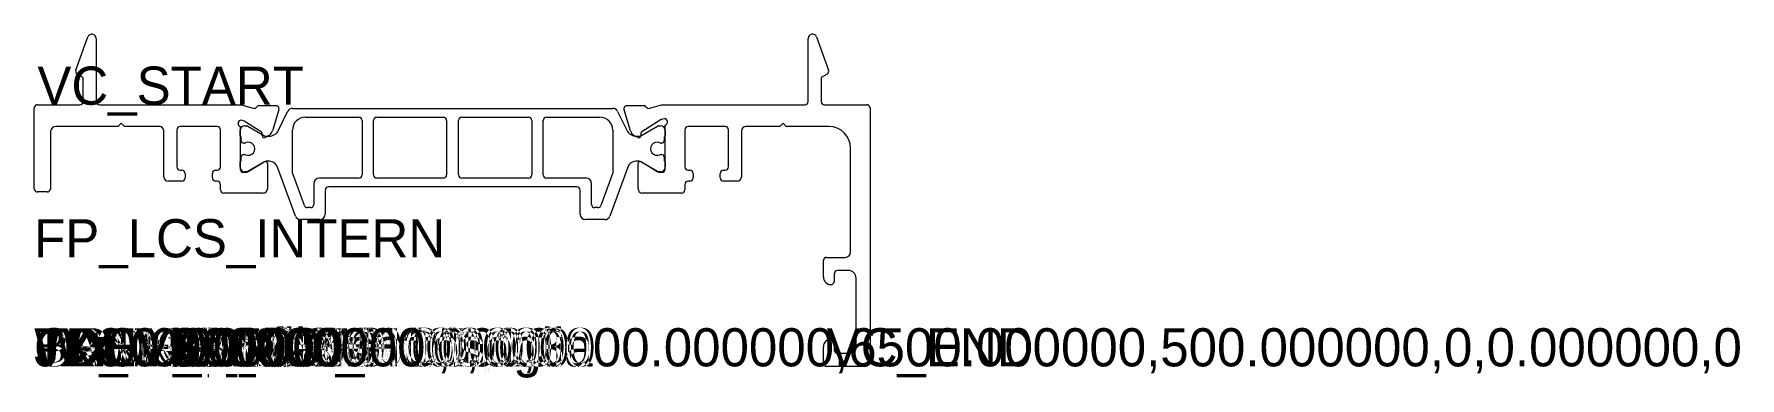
# Model space of a CAD drawing. Header units: metres. Extents: x 43 to 199, y 149 to 181.
import ezdxf

# ---------------------------------------------------------------- set-up
doc = ezdxf.new("R2010")
doc.units = ezdxf.units.M

msp = doc.modelspace()

# ---------------------------------------------------------------- linework, layer by layer
for p, q in [((46.821128, 177.484071), (47.925637, 180.518684)), ((48.701514, 180.381876), (48.701514, 174.605323)), ((114.016599, 174.605323), (114.016599, 180.381876)), ((114.792476, 180.518684), (115.896985, 177.484071)), ((47.503036, 176.804115), (46.953036, 177.121657)), ((115.765077, 177.121657), (115.215077, 176.804115)), ((47.503036, 174.605323), (47.503036, 176.804115)), ((115.215077, 176.804115), (115.215077, 174.605323)), ((43.005165, 166.605674), (43.005165, 174.005323)), ((43.305165, 174.305323), (47.203036, 174.305323)), ((49.001514, 174.305323), (62.014283, 174.305323)), ((62.014283, 174.305323), (63.100309, 173.975622)), ((63.623872, 174.219377), (65.173701, 174.222421)), ((65.461353, 173.835273), (64.879957, 171.920168)), ((66.713894, 173.963556), (96.090406, 173.963556)), ((97.708156, 171.920168), (97.12676, 173.835273)), ((97.414412, 174.222421), (98.964242, 174.219377)), ((99.487805, 173.975622), (100.57383, 174.305323)), ((100.57383, 174.305323), (113.716599, 174.305323)), ((115.515077, 174.305323), (119.412948, 174.305323)), ((119.712948, 174.005323), (119.712948, 150.805323)), ((50.70674, 172.305323), (45.001237, 172.305323)), ((51.005165, 172.605323), (50.70674, 172.305323)), ((51.303591, 172.305323), (51.005165, 172.605323)), ((54.508283, 172.305323), (51.303591, 172.305323)), ((59.808283, 172.305323), (56.408283, 172.305323)), ((61.908799, 172.307577), (61.908799, 168.405878)), ((62.282124, 172.803243), (61.994973, 172.890101)), ((63.82901, 171.830006), (62.282124, 172.803243)), ((62.30215, 172.363556), (62.508561, 172.363556)), ((62.608561, 172.336761), (64.137983, 171.453749)), ((65.426583, 171.973399), (66.264934, 173.683635)), ((67.90215, 173.163556), (72.80215, 173.163556)), ((73.10215, 172.863556), (73.10215, 167.863556)), ((74.15215, 167.863556), (74.15215, 172.863556)), ((74.45215, 173.163556), (80.55215, 173.163556)), ((80.85215, 172.863556), (80.85215, 167.863556)), ((81.95215, 167.863556), (81.95215, 172.863556)), ((82.25215, 173.163556), (88.35215, 173.163556)), ((88.65215, 172.863556), (88.65215, 167.863556)), ((89.70215, 167.863556), (89.70215, 172.863556)), ((90.00215, 173.163556), (94.90215, 173.163556)), ((96.539367, 173.683635), (97.377718, 171.973399)), ((98.666317, 171.453749), (100.19574, 172.336761)), ((100.53526, 172.935027), (98.759103, 171.830006)), ((100.29574, 172.363556), (100.50215, 172.363556)), ((100.822323, 173.022175), (100.53526, 172.935027)), ((100.908799, 168.405878), (100.908799, 172.439637)), ((106.409314, 172.305323), (103.009314, 172.305323)), ((111.414522, 172.305323), (108.309314, 172.305323)), ((111.712948, 172.605323), (111.414522, 172.305323)), ((112.011374, 172.305323), (111.712948, 172.605323)), ((115.912948, 172.305323), (112.011374, 172.305323)), ((44.501237, 171.805323), (44.501237, 166.605674)), ((54.908283, 167.700674), (54.908283, 171.905323)), ((56.108283, 172.005323), (56.108283, 168.600674)), ((60.108283, 168.600674), (60.108283, 172.005323)), ((61.90215, 171.463556), (61.90215, 171.963556)), ((62.00215, 170.988556), (62.00215, 171.363556)), ((62.313957, 170.788556), (62.20215, 170.788556)), ((62.313957, 170.788556), (62.398505, 170.807306)), ((63.917546, 171.48049), (63.923251, 171.653601)), ((64.491419, 171.446944), (64.211679, 171.297498)), ((64.287983, 171.413556), (64.528662, 171.413556)), ((66.70215, 168.071151), (66.70215, 171.963556)), ((96.10215, 171.963556), (96.10215, 168.071151)), ((98.376434, 171.297498), (98.096694, 171.446944)), ((98.275638, 171.413556), (98.516317, 171.413556)), ((98.664862, 171.653601), (98.670567, 171.48049)), ((100.405796, 170.807306), (100.490344, 170.788556)), ((100.60215, 170.788556), (100.490344, 170.788556)), ((100.80215, 171.363556), (100.80215, 170.988556)), ((100.90215, 171.963556), (100.90215, 171.463556)), ((102.709314, 172.005323), (102.709314, 168.600674)), ((106.709314, 168.600674), (106.709314, 172.005323)), ((107.909314, 171.905323), (107.909314, 167.700674)), ((61.90215, 168.563556), (61.90215, 169.063556)), ((62.00215, 169.163556), (62.00215, 169.538556)), ((62.20215, 169.738556), (62.313957, 169.738556)), ((62.398505, 169.719806), (62.313957, 169.738556)), ((62.584599, 168.149741), (64.104676, 169.076636)), ((64.137983, 169.073364), (62.608561, 168.190351)), ((64.591984, 169.113556), (64.287983, 169.113556)), ((98.516317, 169.113556), (98.212316, 169.113556)), ((100.19574, 168.190351), (98.666317, 169.073364)), ((98.712922, 169.076636), (100.232999, 168.149741)), ((100.490344, 169.738556), (100.405796, 169.719806)), ((100.490344, 169.738556), (100.60215, 169.738556)), ((100.80215, 169.538556), (100.80215, 169.163556)), ((100.90215, 169.063556), (100.90215, 168.563556)), ((117.912948, 160.805323), (117.912948, 170.305323)), ((56.408283, 168.300674), (56.558283, 168.300674)), ((56.858283, 168.000674), (56.858283, 167.600674)), ((59.358283, 167.600674), (59.358283, 168.000674)), ((59.658283, 168.300674), (59.808283, 168.300674)), ((62.208799, 168.105878), (62.428414, 168.105878)), ((62.508561, 168.163556), (62.30215, 168.163556)), ((64.408799, 168.905878), (64.408799, 166.603614)), ((66.979649, 164.092546), (65.343739, 168.587172)), ((67.797774, 165.06095), (66.70215, 168.071151)), ((72.80215, 167.563556), (69.15215, 167.563556)), ((80.55215, 167.563556), (74.45215, 167.563556)), ((88.35215, 167.563556), (82.25215, 167.563556)), ((93.65215, 167.563556), (90.00215, 167.563556)), ((96.10215, 168.071151), (95.006527, 165.06095)), ((97.460562, 168.587172), (95.824652, 164.092546)), ((98.408799, 166.603614), (98.408799, 168.905878)), ((100.50215, 168.163556), (100.29574, 168.163556)), ((100.389184, 168.105878), (100.608799, 168.105878)), ((103.009314, 168.300674), (103.159314, 168.300674)), ((103.459314, 168.000674), (103.459314, 167.600674)), ((105.959314, 167.600674), (105.959314, 168.000674)), ((106.259314, 168.300674), (106.409314, 168.300674)), ((44.201237, 166.305674), (43.305165, 166.305674)), ((56.558283, 167.300674), (55.308283, 167.300674)), ((59.808283, 167.300674), (59.658283, 167.300674)), ((60.108283, 166.503614), (60.108283, 167.000674)), ((64.008799, 166.203614), (60.408283, 166.203614)), ((68.65215, 167.063556), (68.65215, 165.163556)), ((69.70215, 166.463556), (69.70215, 164.263556)), ((92.80215, 166.763556), (70.00215, 166.763556)), ((93.10215, 164.263556), (93.10215, 166.463556)), ((94.15215, 165.163556), (94.15215, 167.063556)), ((102.409314, 166.203614), (98.808799, 166.203614)), ((102.709314, 167.000674), (102.709314, 166.503614)), ((103.159314, 167.300674), (103.009314, 167.300674)), ((107.509314, 167.300674), (106.259314, 167.300674)), ((68.35215, 164.863556), (68.079682, 164.863556)), ((94.724619, 164.863556), (94.45215, 164.863556)), ((69.20215, 163.763556), (67.449495, 163.763556)), ((95.354806, 163.763556), (93.60215, 163.763556)), ((115.412948, 158.505323), (115.412948, 160.005323)), ((115.712948, 160.305323), (117.412948, 160.305323)), ((116.412948, 158.805323), (116.412948, 158.105323)), ((117.712948, 159.105323), (116.712948, 159.105323)), ((118.412948, 152.205323), (118.412948, 158.405323)), ((115.412948, 150.605323), (115.412948, 152.105323)), ((116.412948, 152.505323), (116.412948, 151.805323)), ((119.212948, 150.305323), (115.712948, 150.305323)), ((116.712948, 151.505323), (117.712948, 151.505323))]:
    msp.add_line(p, q)
for centre, radius, start, end in [((48.301514, 180.381876), 0.4, 0, 160), ((114.416599, 180.381876), 0.4, 20, 180), ((47.103036, 177.381465), 0.3, 160, 240), ((115.615077, 177.381465), 0.3, 300, 20), ((43.305165, 174.005323), 0.3, 90, 180), ((47.203036, 174.605323), 0.3, 270, 0), ((49.001514, 174.605323), 0.3, 180, 270), ((63.187456, 174.262685), 0.3, 253.112523, 330.881586), ((63.624264, 174.019377), 0.2, 90, 150.881586), ((65.17429, 173.922421), 0.3, 343.112523, 90), ((66.713894, 173.463556), 0.5, 90, 153.886087), ((96.090406, 173.463556), 0.5, 26.113913, 90), ((97.413823, 173.922421), 0.3, 90, 196.887477), ((98.963849, 174.019377), 0.2, 29.118414, 90), ((99.400657, 174.262685), 0.3, 209.118414, 286.887477), ((113.716599, 174.605323), 0.3, 270, 0), ((115.515077, 174.605323), 0.3, 180, 270), ((119.412948, 174.005323), 0.3, 0, 90), ((45.001237, 171.805323), 0.5, 90, 180), ((54.508283, 171.905323), 0.4, 0, 90), ((56.408283, 172.005323), 0.3, 90, 180), ((59.808283, 172.005323), 0.3, 0, 90), ((62.008799, 172.59042), 0.3, 92.641495, 250.528779), ((62.30215, 171.963556), 0.4, 90, 180), ((62.508561, 172.163556), 0.2, 60, 90), ((67.90215, 171.963556), 1.2, 90, 180), ((72.80215, 172.863556), 0.3, 0, 90), ((74.45215, 172.863556), 0.3, 90, 180), ((80.55215, 172.863556), 0.3, 0, 90), ((82.25215, 172.863556), 0.3, 90, 180), ((88.35215, 172.863556), 0.3, 0, 90), ((90.00215, 172.863556), 0.3, 90, 180), ((94.90215, 171.963556), 1.2, 0, 90), ((100.29574, 172.163556), 0.2, 90, 120), ((100.50215, 171.963556), 0.4, 0, 90), ((100.808799, 172.72248), 0.3, 289.471221, 87.416256), ((103.009314, 172.005323), 0.3, 90, 180), ((106.409314, 172.005323), 0.3, 0, 90), ((108.309314, 171.905323), 0.4, 90, 180), ((115.912948, 170.305323), 2, 0, 90), ((62.00215, 171.463556), 0.1, 180, 270), ((62.20215, 170.988556), 0.2, 180, 270), ((62.65215, 170.263556), 0.6, 244.992167, 115.007833), ((63.72336, 171.660188), 0.2, 0, 58.112523), ((64.117438, 171.473902), 0.2, 180, 298.112523), ((64.287983, 171.713556), 0.3, 240, 270), ((64.114455, 172.152563), 0.8, 298.112523, 343.112523), ((64.528662, 172.413556), 1, 270, 333.886087), ((98.275638, 172.413556), 1, 206.113913, 270), ((98.473658, 172.152563), 0.8, 196.887477, 241.887477), ((98.470675, 171.473902), 0.2, 241.887477, 0), ((98.516317, 171.713556), 0.3, 270, 300), ((98.864754, 171.660188), 0.2, 121.887477, 180), ((100.15215, 170.263556), 0.6, 64.992167, 295.007833), ((100.60215, 170.988556), 0.2, 270, 0), ((100.80215, 171.463556), 0.1, 270, 0), ((62.00215, 169.063556), 0.1, 90, 180), ((62.20215, 169.538556), 0.2, 90, 180), ((64.208799, 168.905878), 0.2, 0, 121.373538), ((64.287983, 168.813556), 0.3, 90, 120), ((64.591984, 168.313556), 0.8, 20, 90), ((98.212316, 168.313556), 0.8, 90, 160), ((98.608799, 168.905878), 0.2, 58.626462, 180), ((98.516317, 168.813556), 0.3, 60, 90), ((100.60215, 169.538556), 0.2, 0, 90), ((100.80215, 169.063556), 0.1, 0, 90), ((55.308283, 167.700674), 0.4, 180, 270), ((56.408283, 168.600674), 0.3, 180, 270), ((56.558283, 168.000674), 0.3, 0, 90), ((56.558283, 167.600674), 0.3, 270, 0), ((59.658283, 168.000674), 0.3, 90, 180), ((59.658283, 167.600674), 0.3, 180, 270), ((59.808283, 168.600674), 0.3, 270, 0), ((62.30215, 168.563556), 0.4, 180, 270), ((62.208799, 168.405878), 0.3, 180, 270), ((62.428414, 168.405878), 0.3, 270, 301.373538), ((62.508561, 168.363556), 0.2, 270, 300), ((69.15215, 167.063556), 0.5, 90, 180), ((72.80215, 167.863556), 0.3, 270, 0), ((74.45215, 167.863556), 0.3, 180, 270), ((80.55215, 167.863556), 0.3, 270, 0), ((82.25215, 167.863556), 0.3, 180, 270), ((88.35215, 167.863556), 0.3, 270, 0), ((90.00215, 167.863556), 0.3, 180, 270), ((93.65215, 167.063556), 0.5, 0, 90), ((100.29574, 168.363556), 0.2, 240, 270), ((100.389184, 168.405878), 0.3, 238.626462, 270), ((100.50215, 168.563556), 0.4, 270, 0), ((100.608799, 168.405878), 0.3, 270, 0), ((103.009314, 168.600674), 0.3, 180, 270), ((103.159314, 168.000674), 0.3, 0, 90), ((103.159314, 167.600674), 0.3, 270, 0), ((106.259314, 168.000674), 0.3, 90, 180), ((106.259314, 167.600674), 0.3, 180, 270), ((106.409314, 168.600674), 0.3, 270, 0), ((107.509314, 167.700674), 0.4, 270, 0), ((43.305165, 166.605674), 0.3, 180, 270), ((44.201237, 166.605674), 0.3, 270, 0), ((59.808283, 167.000674), 0.3, 0, 90), ((60.408283, 166.503614), 0.3, 180, 270), ((64.008799, 166.603614), 0.4, 270, 0), ((70.00215, 166.463556), 0.3, 90, 180), ((92.80215, 166.463556), 0.3, 0, 90), ((98.808799, 166.603614), 0.4, 180, 270), ((102.409314, 166.503614), 0.3, 270, 0), ((103.009314, 167.000674), 0.3, 90, 180), ((68.079682, 165.163556), 0.3, 200, 270), ((68.35215, 165.163556), 0.3, 270, 0), ((94.45215, 165.163556), 0.3, 180, 270), ((94.724619, 165.163556), 0.3, 270, 340), ((67.449495, 164.263556), 0.5, 200, 270), ((69.20215, 164.263556), 0.5, 270, 0), ((93.60215, 164.263556), 0.5, 180, 270), ((95.354806, 164.263556), 0.5, 270, 340), ((115.712948, 160.005323), 0.3, 90, 180), ((117.412948, 160.805323), 0.5, 270, 0), ((116.112948, 158.505323), 0.7, 180, 270), ((116.112948, 158.105323), 0.3, 270, 0), ((116.712948, 158.805323), 0.3, 90, 180), ((117.712948, 158.405323), 0.7, 0, 90), ((116.112948, 152.105323), 0.7, 90, 180), ((116.112948, 152.505323), 0.3, 0, 90), ((116.712948, 151.805323), 0.3, 180, 270), ((117.712948, 152.205323), 0.7, 270, 0), ((115.712948, 150.605323), 0.3, 180, 270), ((119.212948, 150.805323), 0.5, 270, 0)]:
    msp.add_arc(centre, radius, start, end)

# ---------------------------------------------------------------- texts
for tag, p in [('VC_START', (43.305165, 174.305323)), ('FP_LCS_INTERN', (43.005165, 160.305323)), ('WY:0.000000', (43.005165, 150.305323)), ('WX:0.000000', (43.005165, 150.305323)), ('WY:0.000000', (43.005165, 150.305323)), ('JY:0.000000', (43.005165, 150.305323)), ('JX:0.000000', (43.005165, 150.305323)), ('JY:0.000000', (43.005165, 150.305323)), ('TDEV:0.000000', (43.005165, 150.305323)), ('TDEV2:0.000000', (43.005165, 150.305323)), ('TDEV3:0.000000', (43.005165, 150.305323)), ('TDEV4:0.000000', (43.005165, 150.305323)), ('TDEV5:0.000000', (43.005165, 150.305323)), ('OPTI:500.000000,1,0,3000.000000,6500.000000,500.000000,0,0.000000,0', (43.005165, 150.305323)), ('GLASS_MIN:0.000000', (43.005165, 150.305323)), ('GLASS_MAX:0.000000', (43.005165, 150.305323)), ('DESC:Profilo sottosoglia', (43.005165, 150.305323)), ('DENS:0.670000', (43.005165, 150.305323)), ('FRONT_VIEW', (43.005165, 150.305323)), ('BL01:6800.000000,,1', (43.005165, 150.305323)), ('PANE_WIDTH:0.000000', (43.005165, 150.305323)), ('FP_LCS_ORIG', (43.005165, 150.305323)), ('FP_LCS_HOT', (53.005165, 150.305323)), ('VC_END', (115.712948, 150.305323))]:
    msp.add_attdef(tag, p, '', height=3.5)

doc.saveas('drawing.dxf')
